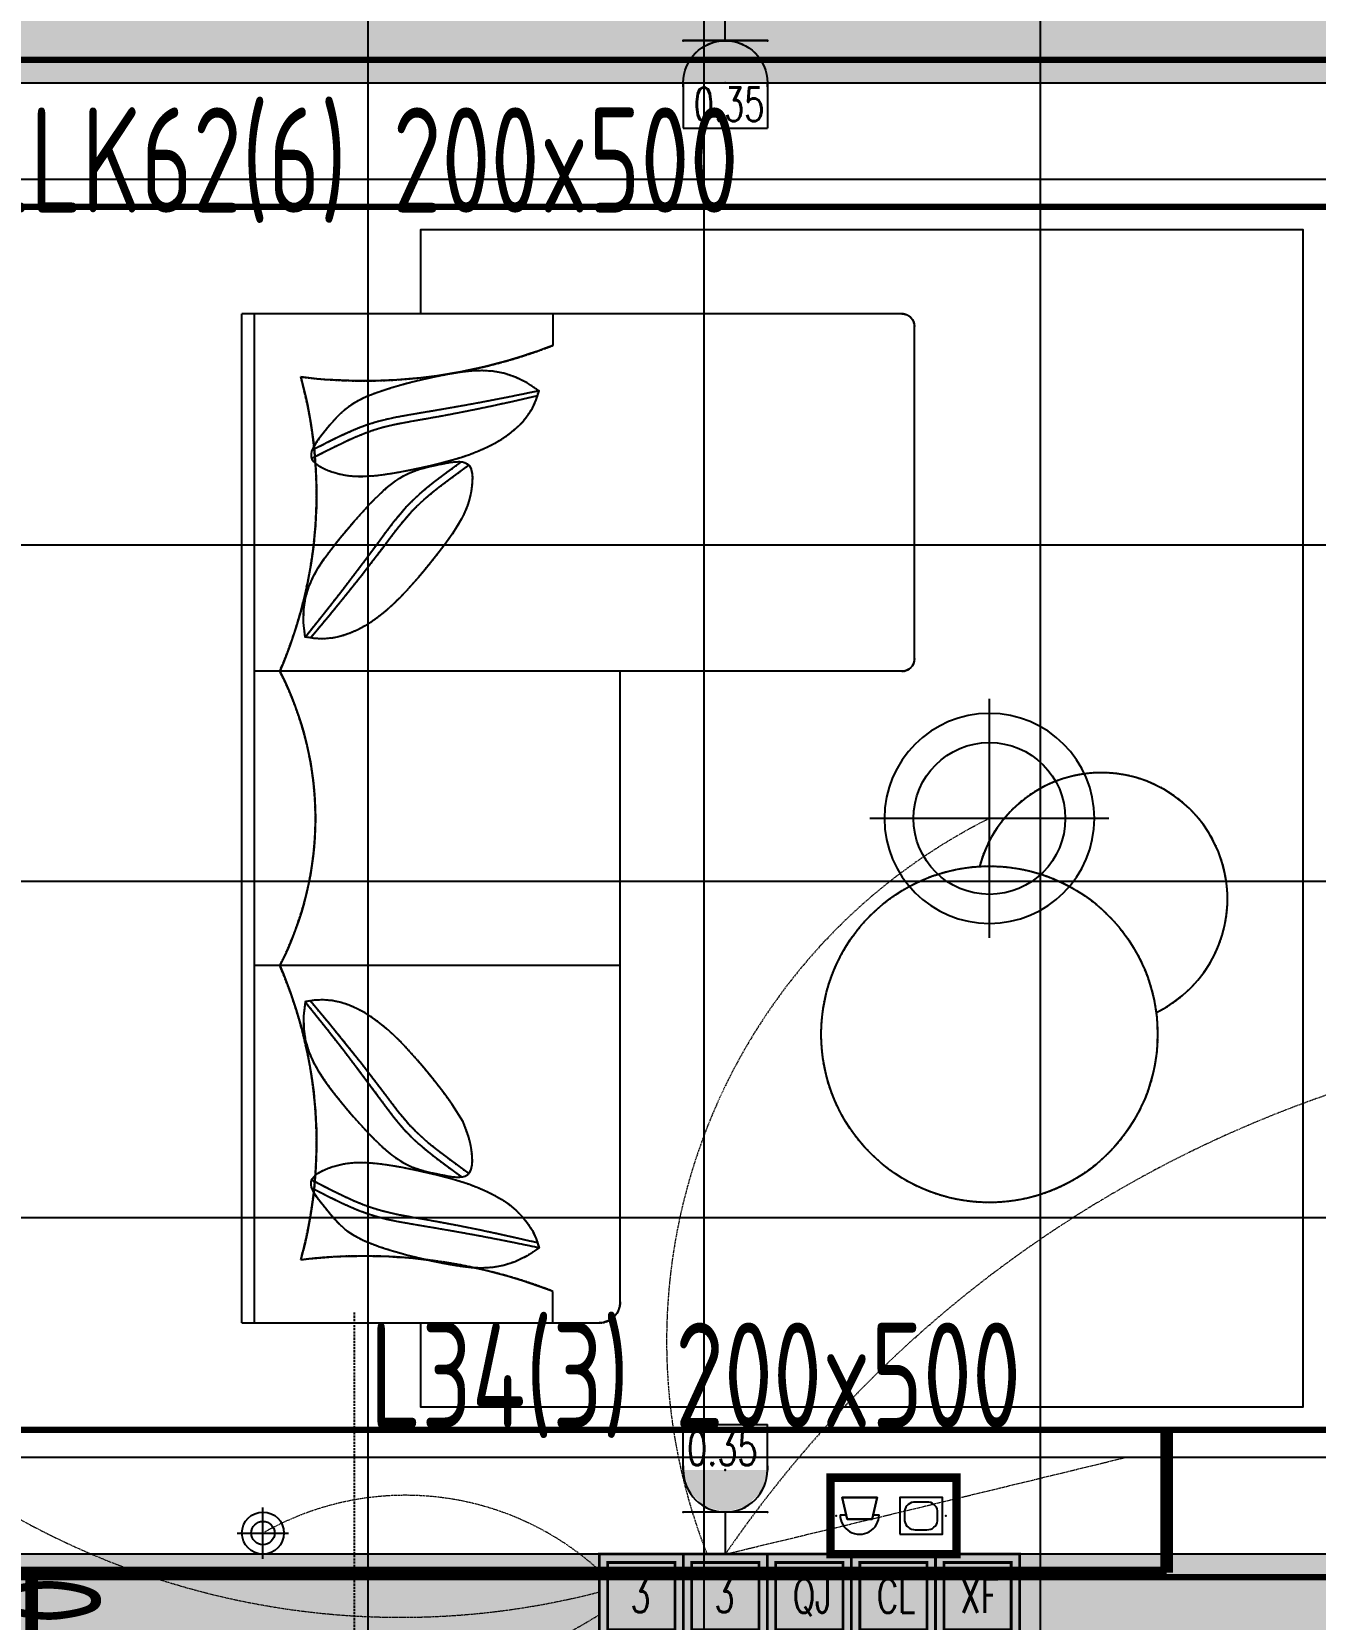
# Model space of a CAD drawing. Header units: inches. Extents: x -3985675 to 129953, y -250661 to -26082.
# Drawn here: x 97020 to 100073, y -33937 to -30161 of the extents above; entities that cross this region are included whole.
import ezdxf
from ezdxf.enums import TextEntityAlignment as Align

# ---------------------------------------------------------------- set-up
doc = ezdxf.new("R2010")
doc.units = ezdxf.units.IN
doc.header["$LTSCALE"] = 10
doc.header["$MEASUREMENT"] = 0
for name, pattern in [('DASH', [0.35, 0.25, -0.1]), ('DOTE', [2.42, 2, -0.2, 0.02, -0.2]), ('SX-DT3-PLAN-07T$0$DASHED', [0.75, 0.5, -0.25])]:
    doc.linetypes.add(name, pattern=pattern)
doc.layers.get('0').update_dxf_attribs({"plot": 0})
for name, color, linetype in [('000土建梁', 251, 'Continuous'), ('007地面', 47, 'Continuous'), ('007天花', 65, 'Continuous'), ('008天花灯具', 31, 'Continuous'), ('010活动家具', 34, 'Continuous'), ('023图框', 4, 'Continuous'), ('028家具', 250, 'DASH'), ('7-空调留洞', 6, 'DASH'), ('EQUIP-插座', 6, 'Continuous'), ('EQUIP-照明', 6, 'Continuous'), ('EQUIP-通讯', 6, 'Continuous'), ('PIPE-喷淋', 6, 'Continuous'), ('SX-DT3-PLAN-07T$0$S-BEAM', 4, 'SX-DT3-PLAN-07T$0$DASHED'), ('消防喷淋', 6, 'Continuous')]:
    doc.layers.add(name, color=color, linetype=linetype)
for name, color, linetype, lineweight in [('S开关', 123, 'Continuous', 15), ('S插座', 6, 'Continuous', 15), ('灯具线路控制', 51, 'Continuous', 15)]:
    doc.layers.add(name, color=color, linetype=linetype, lineweight=lineweight)
doc.styles.add('_TCH_DIM_T3', font='SIMPLEX', dxfattribs={"width": 0.705882, "bigfont": 'GBCBIG'})
doc.styles.add('_TEL_DIM', font='SIMPLEX.shx', dxfattribs={"width": 0.8, "height": 3.5, "bigfont": 'HZTXT.shx'})
doc.styles.get("Standard").update_dxf_attribs({"font": ''})
doc.styles.add('国标宋体', font='gbxwxtr.shx', dxfattribs={"width": 0.6, "bigfont": 'gbhzfs.shx'})
doc.styles.add('幼圆', font='', dxfattribs={"width": 1.25})
doc.styles.add('标注文字', font='romans.shx', dxfattribs={"width": 0.7, "bigfont": 'hztxt.shx'})
doc.styles.get('Standard').set_extended_font_data('SimSun')
doc.styles.get('幼圆').set_extended_font_data('YouYuan')

# ---------------------------------------------------------------- blocks, each defined once
blk = doc.blocks.new('A$C268A6A6B')
at = {"color": 251, "extrusion": (4.4185e-07, -4.4006e-06, 1), "elevation": 0}
for points in [[(-678.4, -464.1), (-697.6, -492.7), (-711.3, -520.6), (-720.2, -547.8), (-725, -574.2), (-726.6, -600), (-725.7, -625), (-722.9, -649.4), (-719.1, -673), (-714.8, -696), (-710.3, -718.2), (-705.5, -739.5), (-700.6, -759.9), (-695.6, -779.4), (-690.6, -797.7), (-685.5, -814.9), (-680.5, -830.8), (-675.6, -845.5), (-670.7, -859), (-665.8, -871.3), (-660.8, -882.7), (-655.6, -893.2), (-650.2, -902.9), (-644.5, -911.9), (-638.4, -920.4), (-631.9, -928.4), (-625, -936), (-617.8, -943.3), (-610.4, -950.3), (-602.7, -957), (-594.9, -963.6), (-587.1, -970), (-579.2, -976.3), (-571.3, -982.5), (-563.6, -988.5), (-556, -994), (-548.6, -998.7), (-541.4, -1002.6), (-534.5, -1005.3), (-527.9, -1006.6), (-521.7, -1006.3), (-515.8, -1004.3), (-510.4, -1000.6), (-505.4, -995.6), (-500.8, -989.4), (-496.6, -982.2), (-492.7, -974.2), (-489.2, -965.7), (-486, -956.8), (-483.1, -947.7), (-480.7, -938.4), (-478.6, -928.8), (-477, -918.6), (-475.8, -907.8), (-475.2, -896.3), (-475.1, -883.9), (-476.8, -856.2), (-478.5, -840.8), (-480.7, -824.5), (-483.5, -807.4), (-486.7, -789.5), (-490.4, -770.9), (-494.4, -751.7), (-498.8, -732), (-503.5, -711.8), (-508.5, -691.4), (-514.1, -670.8), (-520.3, -650.3), (-527.2, -629.9), (-534.8, -609.7), (-543.4, -590.1), (-553, -571), (-563.7, -552.7), (-575.6, -535.3), (-588.9, -519.2), (-603.5, -504.4), (-619.7, -491.3), (-637.5, -480.1), (-657, -470.9), (-678.4, -464.1), (-662.7, -541.2), (-650.1, -606.4), (-640.1, -661), (-632.2, -706.6), (-625.9, -744.6), (-620.5, -776.4), (-615.6, -803.4), (-610.6, -827.2), (-605, -849), (-598.5, -869.7), (-591.1, -890.3), (-582.3, -911.4), (-572, -933.8), (-560.1, -958.5), (-546.2, -986.2), (-537, -1004.3)], [(-92.9, -1020.4), (-127.1, -1024.5), (-158.2, -1024), (-186.4, -1019.6), (-212.2, -1011.9), (-235.8, -1001.6), (-257.7, -989.3), (-278.1, -975.8), (-297.5, -961.6), (-316, -947.3), (-333.7, -933.2), (-350.5, -919.3), (-366.5, -905.6), (-381.5, -892.3), (-395.6, -879.5), (-408.6, -867.2), (-420.5, -855.4), (-431.3, -844.4), (-441.1, -833.9), (-449.8, -823.9), (-457.7, -814.3), (-464.6, -804.9), (-470.8, -795.7), (-476.3, -786.5), (-481.1, -777.2), (-485.3, -767.8), (-488.9, -758.2), (-492.1, -748.5), (-495, -738.7), (-497.5, -728.8), (-499.8, -718.9), (-501.9, -708.9), (-503.9, -699.1), (-505.9, -689.2), (-507.7, -679.6), (-509.1, -670.4), (-510, -661.6), (-510.1, -653.4), (-509.4, -646.1), (-507.5, -639.6), (-504.5, -634.2), (-500, -629.9), (-494.3, -626.8), (-487.6, -624.6), (-479.9, -623.3), (-471.6, -622.8), (-462.7, -623), (-453.5, -623.7), (-444.2, -624.9), (-434.8, -626.5), (-425.4, -628.6), (-415.8, -631.1), (-406, -634.3), (-378.5, -644.9), (-337.5, -671), (-324, -680.4), (-310, -690.7), (-295.5, -701.7), (-280.6, -713.4), (-265.3, -725.7), (-249.8, -738.6), (-234, -751.9), (-218.1, -765.7), (-202.3, -780.1), (-186.8, -794.9), (-171.7, -810.3), (-157.3, -826.3), (-143.7, -842.9), (-131.1, -860.1), (-119.6, -878), (-109.6, -896.5), (-101.2, -915.6), (-94.8, -935.4), (-90.4, -955.7), (-88.5, -976.7), (-89.3, -998.3), (-92.9, -1020.4), (-154.4, -971.3), (-206.8, -930.5), (-250.9, -896.7), (-287.9, -869), (-318.8, -846), (-344.7, -826.8), (-366.5, -810.1), (-385.4, -794.8), (-402.3, -779.9), (-417.8, -764.8), (-432.7, -748.8), (-447.5, -731.4), (-462.9, -712), (-479.4, -690.1), (-497.7, -665.2), (-509.7, -648.8)]]:
    blk.add_lwpolyline(points, dxfattribs=at)
at = {"color": 251, "extrusion": (-8.88165e-07, -4.40061e-06, 1), "elevation": 0}
for points in [[(1360, -464.1), (1379.2, -492.7), (1392.9, -520.6), (1401.8, -547.8), (1406.7, -574.2), (1408.3, -600), (1407.3, -625), (1404.5, -649.4), (1400.7, -673), (1396.4, -696), (1391.9, -718.2), (1387.2, -739.5), (1382.3, -759.9), (1377.3, -779.4), (1372.2, -797.7), (1367.1, -814.9), (1362.1, -830.8), (1357.2, -845.5), (1352.3, -859), (1347.4, -871.3), (1342.4, -882.7), (1337.3, -893.2), (1331.8, -902.9), (1326.1, -911.9), (1320.1, -920.4), (1313.6, -928.4), (1306.7, -936), (1299.5, -943.3), (1292, -950.3), (1284.4, -957), (1276.6, -963.6), (1268.7, -970), (1260.8, -976.3), (1253, -982.5), (1245.2, -988.5), (1237.6, -994), (1230.2, -998.7), (1223, -1002.6), (1216.1, -1005.3), (1209.5, -1006.6), (1203.3, -1006.3), (1197.5, -1004.3), (1192.1, -1000.6), (1187.1, -995.6), (1182.5, -989.4), (1178.2, -982.2), (1174.3, -974.2), (1170.8, -965.7), (1167.6, -956.8), (1164.8, -947.7), (1162.3, -938.4), (1160.2, -928.8), (1158.6, -918.6), (1157.5, -907.8), (1156.8, -896.3), (1156.8, -883.9), (1158.7, -851), (1162.4, -824.5), (1165.2, -807.4), (1168.4, -789.5), (1172, -770.9), (1176, -751.7), (1180.4, -732), (1185.1, -711.8), (1190.2, -691.4), (1195.8, -670.8), (1201.9, -650.3), (1208.8, -629.9), (1216.5, -609.7), (1225.1, -590.1), (1234.7, -571), (1245.4, -552.7), (1257.3, -535.3), (1270.5, -519.2), (1285.1, -504.4), (1301.3, -491.3), (1319.1, -480.1), (1338.7, -470.9), (1360, -464.1), (1344.3, -541.2), (1331.7, -606.4), (1321.8, -661), (1313.9, -706.6), (1307.5, -744.6), (1302.1, -776.4), (1297.2, -803.4), (1292.2, -827.2), (1286.6, -849), (1280.2, -869.7), (1272.7, -890.3), (1263.9, -911.3), (1253.7, -933.8), (1241.7, -958.5), (1227.8, -986.2), (1218.7, -1004.3)], [(774.6, -1020.4), (808.8, -1024.5), (839.8, -1024), (868.1, -1019.5), (893.8, -1011.9), (917.5, -1001.5), (939.4, -989.3), (959.8, -975.8), (979.1, -961.6), (997.6, -947.3), (1015.3, -933.2), (1032.2, -919.3), (1048.1, -905.6), (1063.2, -892.3), (1077.2, -879.5), (1090.2, -867.2), (1102.1, -855.4), (1112.9, -844.4), (1122.7, -833.9), (1131.5, -823.9), (1139.3, -814.3), (1146.3, -804.9), (1152.5, -795.7), (1157.9, -786.5), (1162.7, -777.2), (1166.9, -767.8), (1170.6, -758.2), (1173.8, -748.5), (1176.6, -738.7), (1179.1, -728.8), (1181.4, -718.9), (1183.5, -708.9), (1185.6, -699.1), (1187.5, -689.2), (1189.3, -679.6), (1190.8, -670.4), (1191.6, -661.6), (1191.8, -653.4), (1191, -646.1), (1189.2, -639.6), (1186.1, -634.2), (1181.7, -629.9), (1176, -626.8), (1169.2, -624.6), (1161.6, -623.3), (1153.2, -622.8), (1144.4, -623), (1135.2, -623.7), (1125.8, -624.9), (1116.5, -626.5), (1107, -628.6), (1097.5, -631.1), (1087.7, -634.3), (1077.6, -638.2), (1067, -642.8), (1056, -648.4), (1032, -662.5), (1019.1, -671), (1005.6, -680.4), (991.6, -690.7), (977.1, -701.7), (962.2, -713.4), (947, -725.7), (931.4, -738.6), (915.6, -751.9), (899.7, -765.7), (883.9, -780.1), (868.4, -794.9), (853.4, -810.3), (839, -826.3), (825.4, -842.9), (812.7, -860.1), (801.3, -878), (791.2, -896.5), (782.9, -915.6), (776.4, -935.4), (772.1, -955.7), (770.2, -976.7), (770.9, -998.3), (774.6, -1020.4), (836.1, -971.3), (888.4, -930.5), (932.5, -896.7), (969.6, -869), (1000.5, -846), (1026.3, -826.8), (1048.2, -810.1), (1067.1, -794.8), (1083.9, -779.9), (1099.5, -764.8), (1114.3, -748.8), (1129.1, -731.4), (1144.5, -712), (1161, -690.1), (1179.4, -665.2), (1191.3, -648.8)]]:
    blk.add_lwpolyline(points, dxfattribs=at)
at = {"layer": '010活动家具', "extrusion": (4.4076e-07, -4.4006e-06, 1)}
for p, q in [((723.1, 429, 0), (1513.1, 429, 0)), ((-806.9, -271, 0), (693.1, -271, 0)), ((-856.9, -1171, 0), (-856.9, -321, 0)), ((-856.9, -431, 0), (-781.9, -431, 0)), ((1543.1, -431, 0), (1468.1, -431, 0)), ((-856.9, -1141, 0), (1543.1, -1141, 0)), ((-856.9, -1171, 0), (1543.1, -1171, 0))]:
    blk.add_line(p, q, dxfattribs=at)
at = {"layer": '010活动家具'}
for p, q in [((693.1, 399, 0), (693.1, -1141)), ((-6.9, -271, 0), (-6.9, -1141, 0))]:
    blk.add_line(p, q, dxfattribs=at)
at = {"layer": '010活动家具', "extrusion": (2.70135e-07, 2.10412e-07, 1), "elevation": 0}
blk.add_lwpolyline([(1543.1, 399), (1543.1, -1171)], dxfattribs=at)
at = {"layer": '010活动家具', "extrusion": (4.4185e-07, -4.4006e-06, 1), "elevation": 0}
for points in [[(-666.5, -467.9), (-651, -535.5), (-637.1, -600), (-626.2, -654.2), (-617.6, -699.5), (-610.9, -737.3), (-605.3, -769), (-600.3, -796), (-595.3, -819.7), (-589.7, -841.5), (-583.3, -862.3), (-575.8, -882.8), (-567, -903.9), (-556.8, -926.4), (-544.8, -951), (-530.9, -978.7), (-517.6, -1004.9)], [(-90.9, -1008.1), (-144.1, -963.5), (-195.2, -921.8), (-238.5, -887.4), (-274.9, -859.2), (-305.5, -836), (-331.2, -816.7), (-353, -799.9), (-371.8, -784.6), (-388.7, -769.8), (-404.2, -754.6), (-419.1, -738.6), (-433.9, -721.2), (-449.2, -701.8), (-465.8, -679.9), (-484.1, -655), (-501.4, -631.2)]]:
    blk.add_lwpolyline(points, dxfattribs=at)
at = {"layer": '010活动家具', "extrusion": (-8.88165e-07, -4.40061e-06, 1), "elevation": 0}
for points in [[(1348.2, -467.9), (1332.7, -535.5), (1318.7, -600), (1307.8, -654.2), (1299.3, -699.5), (1292.5, -737.3), (1287, -769), (1282, -796), (1277, -819.7), (1271.4, -841.5), (1264.9, -862.3), (1257.4, -882.8), (1248.7, -903.9), (1238.4, -926.4), (1226.5, -951), (1212.6, -978.7), (1199.3, -1004.9)], [(772.6, -1008.1), (825.7, -963.5), (876.8, -921.8), (920.1, -887.4), (956.5, -859.2), (987.1, -836), (1012.8, -816.7), (1034.6, -799.9), (1053.5, -784.6), (1070.3, -769.8), (1085.9, -754.6), (1100.7, -738.6), (1115.5, -721.2), (1130.9, -701.8), (1147.4, -679.9), (1165.8, -655), (1183, -631.2)]]:
    blk.add_lwpolyline(points, dxfattribs=at)
at = {"layer": '010活动家具', "extrusion": (7.80238e-07, -2.22831e-06, 1)}
blk.add_arc((723.1, 399, 0), 30, 90, 180, dxfattribs=at)
at = {"layer": '010活动家具', "extrusion": (-2.39969e-07, -2.22831e-06, 1)}
blk.add_arc((1513.1, 399, 0), 30, 0, 90, dxfattribs=at)
at = {"layer": '010活动家具', "extrusion": (4.39306e-07, -4.40056e-06, 1)}
blk.add_arc((-806.9, -321, 0), 50, 90, 180, dxfattribs=at)
at = {"layer": '010活动家具', "extrusion": (-2.23166e-07, 1.28757e-06, 1)}
for centre, radius, start, end in [((-1943, -880.9, 0), 1245.3, 353.0738, 21.1762), ((2629.3, -880.8, 0), 1245.3, 158.824, 186.9264), ((-427.8, -2049.5, 0), 1056, 66.5078, 105.321), ((343.1, -1760.4, 0), 764.2, 62.7426, 117.2574)]:
    blk.add_arc(centre, radius, start, end, dxfattribs=at)
at = {"layer": '010活动家具', "extrusion": (7.63435e-07, 1.28757e-06, 1)}
blk.add_arc((1114.1, -2049.5, 0), 1056, 74.679, 113.4922, dxfattribs=at)
blk = doc.blocks.new('中心灯饰')
at = {"color": 8}
for p, q in [((0, 284.3), (0, -284.3)), ((-284.3, 0), (284.3, 0))]:
    blk.add_line(p, q, dxfattribs=at)
blk.add_ellipse((0, 0), major_axis=(-249.8, 0.6), ratio=1, start_param=3.143995, end_param=9.42718)
blk.add_ellipse((0, 0), major_axis=(180.6, 0.1), ratio=1, start_param=-0.0006318038625084, end_param=6.282553503317076, dxfattribs=at)
blk = doc.blocks.new('$equip$00001489')
at = {"color": 0}
for p, q in [((0, 0.551), (0, 1.051)), ((-0.5, 0.551), (0.5, 0.551)), ((-0.5, 0.001), (-0.5, 0.051)), ((0.5, 0.001), (0.5, 0.051))]:
    blk.add_line(p, q, dxfattribs=at)
blk.add_arc((0, 0.051), 0.5, 0, 180, dxfattribs=at)
for p in [(0, 1.051), (-0.5, 0.551), (0.5, 0.551), (0, 0.051)]:
    blk.add_point(p)
for points in [[(-0.25, 0.484), (0.25, 0.484), (-0.433, 0.301), (0.433, 0.301)], [(0, 0.551), (0, 0.551), (-0.25, 0.484), (0.25, 0.484)], [(-0.433, 0.301), (0.433, 0.301), (-0.5, 0.051), (0.5, 0.051)]]:
    blk.add_solid(points, dxfattribs=at)
at = {"flags": 9}
blk.add_attdef('A', (0, 0), '', height=0.00002, dxfattribs=at)
blk = doc.blocks.new('插座1')
at = {"color": 0}
for p, q in [((-100, 210), (-100, 200)), ((100, 210), (100, 200)), ((100, 100), (-100, 100)), ((0, 100), (0, 0))]:
    blk.add_line(p, q, dxfattribs=at)
blk.add_arc((0, 200), 100, 180, 0, dxfattribs=at)
for p in [(0, 200), (-100, 100), (100, 100), (0, 0)]:
    blk.add_point(p)
for points in [[(86.6, 150), (-86.6, 150), (100, 200), (-100, 200)], [(50, 113.4), (-50, 113.4), (86.6, 150), (-86.6, 150)], [(0, 100), (0, 100), (50, 113.4), (-50, 113.4)]]:
    blk.add_solid(points, dxfattribs=at)
at = {"layer": 'EQUIP-插座'}
for p, q in [((-100, 200), (-100, 308.3)), ((-100, 308.3), (100, 308.3)), ((100, 200), (100, 308.3)), ((100, 200), (100, 308.3))]:
    blk.add_line(p, q, dxfattribs=at)
at = {"layer": 'EQUIP-插座', "xscale": 200, "yscale": 200, "zscale": 200, "rotation": 180}
blk.add_blockref('$equip$00001489', (0, 210.3), dxfattribs=at)
at = {"flags": 9}
blk.add_attdef('A', (0, 210.3), '', height=0.004, rotation=180, dxfattribs=at)
blk = doc.blocks.new('新块')
at = {"color": 0}
for p, q in [((58195.1, 53021.8), (58195.1, 53121.8)), ((58195.1, 53021.8), (58195.1, 53121.8)), ((58295.1, 53021.8), (58095.1, 53021.8)), ((58295.1, 53021.8), (58095.1, 53021.8)), ((58095.1, 52911.8), (58095.1, 52921.8)), ((58095.1, 52911.8), (58095.1, 52921.8)), ((58295.1, 52911.8), (58295.1, 52921.8)), ((58295.1, 52911.8), (58295.1, 52921.8))]:
    blk.add_line(p, q, dxfattribs=at)
blk.add_arc((58195.1, 52921.8), 100, 0, 180, dxfattribs=at)
blk.add_arc((58195.1, 52921.8), 100, 0, 180, dxfattribs=at)
for p in [(58195.1, 53121.8), (58195.1, 53121.8), (58095.1, 53021.8), (58095.1, 53021.8), (58295.1, 53021.8), (58295.1, 53021.8), (58195.1, 52921.8), (58195.1, 52921.8)]:
    blk.add_point(p)
for points in [[(58195.1, 53021.8), (58195.1, 53021.8), (58245.1, 53008.4), (58145.1, 53008.4)], [(58195.1, 53021.8), (58195.1, 53021.8), (58245.1, 53008.4), (58145.1, 53008.4)], [(58245.1, 53008.4), (58145.1, 53008.4), (58281.7, 52971.8), (58108.5, 52971.8)], [(58245.1, 53008.4), (58145.1, 53008.4), (58281.7, 52971.8), (58108.5, 52971.8)], [(58281.7, 52971.8), (58108.5, 52971.8), (58295.1, 52921.8), (58095.1, 52921.8)], [(58281.7, 52971.8), (58108.5, 52971.8), (58295.1, 52921.8), (58095.1, 52921.8)]]:
    blk.add_solid(points, dxfattribs=at)
at = {"layer": 'EQUIP-插座'}
for p, q in [((58095.1, 52921.8), (58095.1, 52813.5)), ((58295.1, 52921.8), (58295.1, 52813.5)), ((58295.1, 52921.8), (58295.1, 52813.5)), ((58095.1, 52813.5), (58295.1, 52813.5))]:
    blk.add_line(p, q, dxfattribs=at)
at = {"layer": 'EQUIP-插座', "xscale": -1, "rotation": 180}
blk.add_blockref('插座1', (58195.1, 53121.8), dxfattribs=at)
at = {"layer": 'EQUIP-插座', "xscale": -200, "yscale": 200, "zscale": 200}
blk.add_blockref('$equip$00001489', (58195.1, 52911.5), dxfattribs=at)
at = {"flags": 9}
blk.add_attdef('A', (58195.1, 52911.5), '', height=0.004, rotation=180, dxfattribs=at)
blk.add_attdef('A', (58195.1, 52911.5), '', height=0.004, dxfattribs=at)
at = {"color": 6, "flags": 8}
blk.add_attdef('USB', (58118.9, 52728.8), '', height=80, dxfattribs=at)
at = {"layer": '023图框', "color": 6, "style": '幼圆', "width": 0.8}
for tag, p in [('TV', (58208.6, 53034.7)), ('0.35', (58101.4, 52830.5))]:
    blk.add_attdef(tag, p, '', height=80, dxfattribs=at)
blk = doc.blocks.new('aw35364')
at = {"layer": '028家具'}
for p, q in [((123536.9, -30392.5), (121436.9, -30392.5)), ((121436.9, -30392.5), (121436.9, -30592.5)), ((123536.9, -33192.5), (123536.9, -30392.5)), ((122581.9, -31442.5, 0), (121041.9, -31442.5, 0)), ((121911.9, -32142.5, 0), (121041.9, -32142.5, 0)), ((121436.9, -32992.5), (121436.9, -33192.5)), ((121436.9, -33192.5), (123536.9, -33192.5))]:
    blk.add_line(p, q, dxfattribs=at)
at = {"layer": '028家具', "extrusion": (-4.4006e-06, 4.4076e-07, 1)}
for p, q in [((121011.9, -32992.5, 0), (121011.9, -30592.5, 0)), ((121041.9, -32992.5, 0), (121041.9, -30592.5, 0)), ((121751.9, -30592.5, 0), (121751.9, -30667.5, 0)), ((122611.9, -31412.5, 0), (122611.9, -30622.5, 0)), ((121911.9, -32942.5, 0), (121911.9, -31442.5, 0)), ((121751.9, -32992.5, 0), (121751.9, -32917.5, 0)), ((121011.9, -32992.5, 0), (121861.9, -32992.5, 0))]:
    blk.add_line(p, q, dxfattribs=at)
at = {"layer": '028家具', "extrusion": (2.10412e-07, 2.70135e-07, 1), "elevation": 0}
blk.add_lwpolyline([(122581.9, -30592.5), (121011.9, -30592.5)], dxfattribs=at)
at = {"layer": '028家具', "extrusion": (-4.40061e-06, -8.88165e-07, 1), "elevation": -0.5}
for points in [[(121718.8, -30775.6), (121690.2, -30756.4), (121662.3, -30742.7), (121635.2, -30733.8), (121608.7, -30728.9), (121583, -30727.4), (121557.9, -30728.3), (121533.6, -30731.1), (121509.9, -30734.9), (121487, -30739.2), (121464.8, -30743.7), (121443.4, -30748.5), (121423, -30753.4), (121403.6, -30758.4), (121385.2, -30763.4), (121368, -30768.5), (121352.1, -30773.5), (121337.4, -30778.4), (121324, -30783.3), (121311.6, -30788.2), (121300.3, -30793.2), (121289.8, -30798.4), (121280.1, -30803.8), (121271, -30809.5), (121262.6, -30815.6), (121254.5, -30822.1), (121246.9, -30828.9), (121239.6, -30836.1), (121232.6, -30843.6), (121225.9, -30851.3), (121219.3, -30859), (121212.9, -30866.9), (121206.6, -30874.8), (121200.4, -30882.6), (121194.4, -30890.4), (121189, -30898), (121184.2, -30905.4), (121180.4, -30912.6), (121177.7, -30919.5), (121176.4, -30926.1), (121176.6, -30932.3), (121178.7, -30938.1), (121182.3, -30943.5), (121187.3, -30948.5), (121193.6, -30953.1), (121200.8, -30957.4), (121208.7, -30961.3), (121217.3, -30964.8), (121226.1, -30968), (121235.2, -30970.8), (121244.5, -30973.3), (121254.2, -30975.4), (121264.4, -30977), (121275.1, -30978.1), (121286.6, -30978.8), (121299, -30978.9), (121332, -30976.9), (121358.4, -30973.2), (121375.5, -30970.5), (121393.5, -30967.2), (121412, -30963.6), (121431.2, -30959.6), (121450.9, -30955.2), (121471.1, -30950.5), (121491.5, -30945.4), (121512.1, -30939.9), (121532.7, -30933.7), (121553.1, -30926.8), (121573.2, -30919.1), (121592.9, -30910.5), (121611.9, -30901), (121630.3, -30890.3), (121647.6, -30878.3), (121663.8, -30865.1), (121678.5, -30850.5), (121691.6, -30834.3), (121702.8, -30816.5), (121712, -30797), (121718.8, -30775.6), (121641.7, -30791.3), (121576.5, -30803.9), (121521.9, -30813.8), (121476.3, -30821.7), (121438.3, -30828.1), (121406.5, -30833.5), (121379.5, -30838.4), (121355.7, -30843.4), (121333.9, -30849), (121313.2, -30855.4), (121292.7, -30862.9), (121271.6, -30871.7), (121249.1, -30881.9), (121224.4, -30893.9), (121196.7, -30907.8), (121178.7, -30917)], [(121715, -30787.4), (121647.4, -30803), (121582.9, -30816.9), (121528.7, -30827.8), (121483.5, -30836.3), (121445.7, -30843.1), (121414, -30848.7), (121387, -30853.6), (121363.2, -30858.7), (121341.4, -30864.3), (121320.7, -30870.7), (121300.2, -30878.2), (121279.1, -30887), (121256.6, -30897.2), (121231.9, -30909.2), (121204.2, -30923.1), (121178, -30936.3)], [(121162.5, -31361), (121158.4, -31326.8), (121158.9, -31295.8), (121163.4, -31267.6), (121171.1, -31241.8), (121181.4, -31218.1), (121193.6, -31196.3), (121207.2, -31175.8), (121221.3, -31156.5), (121235.6, -31138), (121249.7, -31120.3), (121263.7, -31103.4), (121277.3, -31087.5), (121290.6, -31072.5), (121303.5, -31058.4), (121315.8, -31045.4), (121327.5, -31033.5), (121338.5, -31022.7), (121349, -31012.9), (121359, -31004.1), (121368.6, -30996.3), (121378, -30989.3), (121387.2, -30983.1), (121396.4, -30977.7), (121405.7, -30972.9), (121415.1, -30968.7), (121424.7, -30965.1), (121434.5, -30961.8), (121444.3, -30959), (121454.2, -30956.5), (121464.1, -30954.2), (121474, -30952.1), (121483.9, -30950.1), (121493.7, -30948.1), (121503.3, -30946.3), (121512.6, -30944.9), (121521.3, -30944), (121529.5, -30943.9), (121536.9, -30944.6), (121543.3, -30946.4), (121548.7, -30949.5), (121553, -30954), (121556.2, -30959.7), (121558.3, -30966.4), (121559.6, -30974.1), (121560.1, -30982.4), (121559.9, -30991.3), (121559.2, -31000.5), (121558, -31009.8), (121556.4, -31019.2), (121554.4, -31028.6), (121551.8, -31038.1), (121548.6, -31047.9), (121544.8, -31058.1), (121540.1, -31068.6), (121534.5, -31079.7), (121520.5, -31103.6), (121511.9, -31116.5), (121502.5, -31130), (121492.2, -31144), (121481.2, -31158.5), (121469.5, -31173.4), (121457.2, -31188.6), (121444.4, -31204.2), (121431, -31220), (121417.2, -31235.9), (121402.9, -31251.7), (121388, -31267.2), (121372.6, -31282.2), (121356.6, -31296.7), (121340, -31310.3), (121322.8, -31322.9), (121304.9, -31334.3), (121286.4, -31344.4), (121267.3, -31352.7), (121247.6, -31359.2), (121227.2, -31363.5), (121206.2, -31365.4), (121184.7, -31364.7), (121162.5, -31361), (121211.6, -31299.5), (121252.5, -31247.2), (121286.2, -31203.1), (121314, -31166.1), (121336.9, -31135.1), (121356.1, -31109.3), (121372.8, -31087.4), (121388.1, -31068.6), (121403, -31051.7), (121418.2, -31036.1), (121434.2, -31021.3), (121451.6, -31006.5), (121470.9, -30991.1), (121492.8, -30974.6), (121517.8, -30956.2), (121534.1, -30944.3)], [(121174.8, -31363.1), (121219.4, -31309.9), (121261.1, -31258.8), (121295.5, -31215.5), (121323.7, -31179.1), (121346.9, -31148.5), (121366.3, -31122.8), (121383, -31101), (121398.3, -31082.2), (121413.2, -31065.3), (121428.3, -31049.7), (121444.4, -31034.9), (121461.8, -31020.1), (121481.1, -31004.7), (121503, -30988.2), (121528, -30969.8), (121551.7, -30952.6)]]:
    blk.add_lwpolyline(points, dxfattribs=at)
at = {"layer": '028家具', "extrusion": (-4.4006e-06, 4.4185e-07, 1), "elevation": -0.5}
for points in [[(121162.5, -32228.6), (121158.4, -32262.8), (121158.9, -32293.8), (121163.4, -32322), (121171.1, -32347.8), (121181.4, -32371.5), (121193.6, -32393.3), (121207.2, -32413.8), (121221.3, -32433.1), (121235.6, -32451.6), (121249.7, -32469.3), (121263.6, -32486.2), (121277.3, -32502.1), (121290.6, -32517.1), (121303.5, -32531.2), (121315.8, -32544.2), (121327.5, -32556.1), (121338.5, -32566.9), (121349, -32576.7), (121359, -32585.5), (121368.6, -32593.3), (121378, -32600.3), (121387.2, -32606.4), (121396.4, -32611.9), (121405.7, -32616.7), (121415.1, -32620.9), (121424.7, -32624.5), (121434.5, -32627.7), (121444.3, -32630.6), (121454.1, -32633.1), (121464.1, -32635.4), (121474, -32637.5), (121483.9, -32639.5), (121493.7, -32641.5), (121503.3, -32643.3), (121512.6, -32644.7), (121521.3, -32645.6), (121529.5, -32645.7), (121536.9, -32645), (121543.3, -32643.2), (121548.7, -32640.1), (121553, -32635.6), (121556.1, -32629.9), (121558.3, -32623.2), (121559.6, -32615.5), (121560.1, -32607.2), (121559.9, -32598.3), (121559.2, -32589.1), (121558, -32579.8), (121556.4, -32570.4), (121554.4, -32561), (121551.8, -32551.5), (121548.6, -32541.7), (121538.1, -32514.1), (121511.9, -32473.1), (121502.5, -32459.6), (121492.2, -32445.6), (121481.2, -32431.1), (121469.5, -32416.2), (121457.2, -32401), (121444.4, -32385.4), (121431, -32369.6), (121417.2, -32353.7), (121402.9, -32337.9), (121388, -32322.4), (121372.6, -32307.4), (121356.6, -32292.9), (121340, -32279.3), (121322.8, -32266.7), (121304.9, -32255.3), (121286.4, -32245.2), (121267.3, -32236.8), (121247.6, -32230.4), (121227.2, -32226.1), (121206.2, -32224.2), (121184.7, -32224.9), (121162.5, -32228.6), (121211.6, -32290.1), (121252.5, -32342.4), (121286.2, -32386.5), (121314, -32423.5), (121336.9, -32454.4), (121356.1, -32480.3), (121372.8, -32502.2), (121388.1, -32521), (121403, -32537.9), (121418.2, -32553.5), (121434.2, -32568.3), (121451.6, -32583.1), (121470.9, -32598.5), (121492.8, -32615), (121517.8, -32633.4), (121534.1, -32645.3)], [(121174.8, -32226.5), (121219.4, -32279.7), (121261.1, -32330.8), (121295.5, -32374.1), (121323.7, -32410.5), (121346.9, -32441.1), (121366.3, -32466.8), (121383, -32488.6), (121398.3, -32507.4), (121413.2, -32524.3), (121428.3, -32539.9), (121444.4, -32554.7), (121461.8, -32569.5), (121481.1, -32584.9), (121503, -32601.4), (121528, -32619.8), (121551.7, -32637)], [(121718.8, -32814), (121690.2, -32833.2), (121662.3, -32846.9), (121635.2, -32855.8), (121608.7, -32860.7), (121583, -32862.2), (121557.9, -32861.3), (121533.6, -32858.5), (121509.9, -32854.7), (121487, -32850.4), (121464.8, -32845.9), (121443.4, -32841.1), (121423, -32836.2), (121403.6, -32831.2), (121385.2, -32826.2), (121368, -32821.1), (121352.1, -32816.1), (121337.4, -32811.2), (121324, -32806.3), (121311.6, -32801.4), (121300.3, -32796.4), (121289.8, -32791.2), (121280.1, -32785.8), (121271, -32780.1), (121262.5, -32774), (121254.5, -32767.5), (121246.9, -32760.6), (121239.6, -32753.4), (121232.6, -32746), (121225.9, -32738.3), (121219.3, -32730.6), (121212.9, -32722.7), (121206.6, -32714.8), (121200.4, -32707), (121194.4, -32699.2), (121189, -32691.6), (121184.2, -32684.2), (121180.4, -32677), (121177.7, -32670.1), (121176.4, -32663.5), (121176.6, -32657.3), (121178.7, -32651.5), (121182.3, -32646.1), (121187.3, -32641.1), (121193.6, -32636.4), (121200.8, -32632.2), (121208.7, -32628.3), (121217.3, -32624.8), (121226.1, -32621.6), (121235.2, -32618.8), (121244.5, -32616.3), (121254.2, -32614.2), (121264.3, -32612.6), (121275.1, -32611.5), (121286.6, -32610.8), (121299, -32610.7), (121326.7, -32612.4), (121342.1, -32614.1), (121358.4, -32616.4), (121375.5, -32619.1), (121393.5, -32622.4), (121412, -32626), (121431.2, -32630), (121450.9, -32634.4), (121471.1, -32639.1), (121491.5, -32644.2), (121512.1, -32649.7), (121532.7, -32655.9), (121553.1, -32662.8), (121573.2, -32670.5), (121592.9, -32679.1), (121611.9, -32688.6), (121630.3, -32699.3), (121647.6, -32711.3), (121663.8, -32724.5), (121678.5, -32739.1), (121691.6, -32755.3), (121702.8, -32773.1), (121712, -32792.6), (121718.8, -32814), (121641.7, -32798.3), (121576.5, -32785.7), (121521.9, -32775.8), (121476.3, -32767.9), (121438.3, -32761.5), (121406.5, -32756.1), (121379.5, -32751.2), (121355.7, -32746.2), (121333.9, -32740.6), (121313.2, -32734.2), (121292.7, -32726.7), (121271.6, -32717.9), (121249.1, -32707.7), (121224.4, -32695.7), (121196.7, -32681.8), (121178.7, -32672.6)], [(121715, -32802.2), (121647.4, -32786.6), (121582.9, -32772.7), (121528.7, -32761.8), (121483.4, -32753.3), (121445.7, -32746.5), (121414, -32740.9), (121387, -32735.9), (121363.2, -32730.9), (121341.4, -32725.3), (121320.7, -32718.9), (121300.2, -32711.4), (121279.1, -32702.6), (121256.6, -32692.4), (121231.9, -32680.4), (121204.2, -32666.5), (121178, -32653.3)]]:
    blk.add_lwpolyline(points, dxfattribs=at)
at = {"layer": '028家具'}
blk.add_circle((122790.1, -32306.1, 0), 400, dxfattribs=at)
at = {"layer": '028家具', "extrusion": (-2.22831e-06, -2.39969e-07, 1)}
blk.add_arc((122581.9, -30622.5, -0.3), 30, 0, 90, dxfattribs=at)
at = {"layer": '028家具', "extrusion": (1.28757e-06, -2.23166e-07, 1)}
for centre, radius, start, end in [((121302.1, -29506.3, 0.2), 1245.3, 263.0736, 291.176), ((120422.6, -31792.5, 0.2), 764.2, 332.7426, 27.2574), ((120133.4, -32563.5, 0.2), 1056, 344.679, 23.4922), ((121302.1, -34078.7, 0.2), 1245.3, 68.8238, 96.9262)]:
    blk.add_arc(centre, radius, start, end, dxfattribs=at)
at = {"layer": '028家具', "extrusion": (1.28757e-06, 7.63435e-07, 1)}
blk.add_arc((120133.4, -31021.5, 0.1), 1056, 336.5078, 15.321, dxfattribs=at)
at = {"layer": '028家具', "extrusion": (-2.22831e-06, 7.80238e-07, 1)}
blk.add_arc((122581.9, -31412.5, -0.3), 30, 270, 0, dxfattribs=at)
at = {"layer": '028家具'}
blk.add_arc((123056.5, -31983.9, 0), 300, 295.7209, 165.0948, dxfattribs=at)
at = {"layer": '028家具', "extrusion": (-4.40056e-06, 4.39306e-07, 1)}
blk.add_arc((121861.9, -32942.5, -0.5), 50, 270, 0, dxfattribs=at)
blk = doc.blocks.new('智能家居')
at = {"color": 6, "const_width": 3.24}
for points in [[(-50, 100), (50, 100), (50, 0), (-50, 0)], [(-40, 90), (40, 90), (40, 10), (-40, 10)]]:
    blk.add_lwpolyline(points, close=True, dxfattribs=at)
blk = doc.blocks.new('开关')
at = {"color": 6, "const_width": 6.48}
for points in [[(27343.1, 51078.8), (27543.1, 51078.8), (27543.1, 50878.8), (27343.1, 50878.8)], [(27363.1, 51058.8), (27523.1, 51058.8), (27523.1, 50898.8), (27363.1, 50898.8)]]:
    blk.add_lwpolyline(points, close=True, dxfattribs=at)
at = {"layer": 'EQUIP-照明', "xscale": 2, "yscale": 2, "zscale": 2}
blk.add_blockref('智能家居', (27443.1, 50878.8), dxfattribs=at)
at = {"layer": '7-空调留洞', "color": 6, "linetype": 'ByBlock', "style": '标注文字', "width": 0.7, "flags": 8}
blk.add_attdef('1', (27415.8, 50937.2), '', height=80, dxfattribs=at)
blk = doc.blocks.new('r667')
at = {"color": 6, "const_width": 6.48}
for points in [[(30033.7, 51049.7), (30233.7, 51049.7), (30233.7, 50849.7), (30033.7, 50849.7)], [(30053.7, 51029.7), (30213.7, 51029.7), (30213.7, 50869.7), (30053.7, 50869.7)]]:
    blk.add_lwpolyline(points, close=True, dxfattribs=at)
at = {"layer": 'EQUIP-照明', "xscale": 2, "yscale": 2, "zscale": 2}
blk.add_blockref('智能家居', (30133.7, 50849.7), dxfattribs=at)
at = {"layer": 'EQUIP-照明', "style": '_TCH_DIM_T3', "width": 0.705882}
blk.add_text('QJ', height=80, dxfattribs=at).set_placement((30094.1, 50910.1))
blk = doc.blocks.new('wewe')
at = {"color": 6, "const_width": 6.48}
for points in [[(30033.7, 51449.5), (30233.7, 51449.5), (30233.7, 51249.5), (30033.7, 51249.5)], [(30053.7, 51429.5), (30213.7, 51429.5), (30213.7, 51269.5), (30053.7, 51269.5)]]:
    blk.add_lwpolyline(points, close=True, dxfattribs=at)
at = {"layer": 'EQUIP-照明', "xscale": 2, "yscale": 2, "zscale": 2}
blk.add_blockref('智能家居', (30133.7, 51249.5), dxfattribs=at)
at = {"layer": 'EQUIP-照明', "style": '_TCH_DIM_T3', "width": 0.705882}
blk.add_text('XF', height=80, dxfattribs=at).set_placement((30092.8, 51310))
blk = doc.blocks.new('dr57567')
at = {"layer": 'SX-DT3-PLAN-07T$0$S-BEAM', "color": 251}
blk.add_line((65001.6, -51531.1), (65001.6, -50654), dxfattribs=at)
at = {"layer": 'SX-DT3-PLAN-07T$0$S-BEAM', "color": 251, "style": '国标宋体', "width": 0.8}
for s, p in [('LLK62(6) 200x500', (64107.3, -48039.9)), ('L34(3) 200x500', (65037.9, -50930.3))]:
    blk.add_text(s, height=250, dxfattribs=at).set_placement(p)
blk.add_text('LLK5(1) 200x400', height=250, rotation=90, dxfattribs=at).set_placement((64399, -52941.3))
blk = doc.blocks.new('334')
at = {"color": 6, "const_width": 6.48}
for points in [[(32852, 59084.2), (33052, 59084.2), (33052, 58884.2), (32852, 58884.2)], [(32872, 59064.2), (33032, 59064.2), (33032, 58904.2), (32872, 58904.2)]]:
    blk.add_lwpolyline(points, close=True, dxfattribs=at)
at = {"layer": 'EQUIP-照明', "xscale": 2, "yscale": 2, "zscale": 2}
blk.add_blockref('智能家居', (32952, 58884.2), dxfattribs=at)
at = {"layer": 'EQUIP-照明', "style": '_TCH_DIM_T3', "width": 0.705882}
blk.add_text('CL', height=80, dxfattribs=at).set_placement((32912.4, 58944.6))
blk = doc.blocks.new('rd7e457')
at = {"layer": 'EQUIP-通讯', "linetype": 'ByBlock'}
for p, q in [((72662.1, -51260.5), (72662.1, -51560.5)), ((72568.7, -51459.2), (72568.7, -51444.9)), ((72568.7, -51537.4), (72568.7, -51523.2))]:
    blk.add_line(p, q, dxfattribs=at)
at = {"layer": 'EQUIP-通讯', "linetype": 'ByBlock', "const_width": 20.2}
blk.add_lwpolyline([(72662.1, -51560.5), (72662.1, -51260.5), (72480.2, -51260.5), (72480.2, -51560.5)], close=True, dxfattribs=at)
at = {"layer": 'EQUIP-通讯', "linetype": 'ByBlock'}
for points in [[(72615, -51395.6), (72615, -51293.8), (72527.3, -51293.8), (72527.3, -51395.6)], [(72578.7, -51461.5), (72578.7, -51520.8), (72527.3, -51532.8), (72527.3, -51449.5)], [(72578.7, -51520.8), (72578.7, -51461.5), (72527.3, -51449.5), (72527.3, -51532.8)]]:
    blk.add_lwpolyline(points, close=True, dxfattribs=at)
blk.add_lwpolyline([(72604, -51358.6), (72604, -51330.8, 0.370942), (72583.2, -51305.4), (72559.1, -51305.4, 0.370942), (72538.3, -51330.8), (72538.3, -51358.6, 0.370942), (72559.1, -51384.1), (72583.2, -51384.1, 0.370942)], format="xyb", close=True, dxfattribs=at)
blk.add_arc((72568.7, -51491.2), 46.3, 270, 90, dxfattribs=at)
for p in [(72571.1, -51285.6), (72480.2, -51349.4), (72662.1, -51349.4), (72571.1, -51547.2)]:
    blk.add_point(p, dxfattribs=at)
at = {"layer": 'EQUIP-通讯', "linetype": 'ByBlock', "style": '_TEL_DIM', "text_generation_flag": 4, "width": 1, "flags": 1}
blk.add_attdef('A', text='', height=0.00505, rotation=90, dxfattribs=at).set_placement((72480.2, -51349.4), align=Align.MIDDLE_CENTER)
blk = doc.blocks.new('SEQ234')
at = {"layer": 'PIPE-喷淋', "linetype": 'ByBlock', "ltscale": 0.2, "const_width": 30, "elevation": 0}
for points in [[(99720, -33826.7), (99720, -33492.3)], [(95378.1, -33826.7), (99720, -33826.7)], [(97020, -35035.9), (97020, -33826.7)]]:
    blk.add_lwpolyline(points, dxfattribs=at)
blk = doc.blocks.new('A$C367D4316')
at = {"color": 251}
for p, q in [((0.978, 0.163), (0.978, 1.793)), ((1.793, 0.978), (0.163, 0.978))]:
    blk.add_line(p, q, dxfattribs=at)
for radius in [0.667, 0.37]:
    blk.add_circle((0.978, 0.978), radius)

msp = doc.modelspace()

# ---------------------------------------------------------------- hatches: boundary and pattern name
at = {"layer": '007地面'}
h = msp.add_hatch(dxfattribs=at)
h.set_pattern_fill('AR-CONC', color=250, scale=70, style=0, double=1)
h.set_pattern_definition([(50, (94020, -35832.18), (127.5293, -11.1574), [13.335, -146.685]), (355, (94020, -35832.18), (-24.67, 133.7397), [10.668, -117.348]), (100.451, (94030.62, -35833.11), (102.8598, 122.5817), [11.333, -124.663]), (46.1842, (94020, -35796.62), (189.7553, -29.4296), [20.0025, -220.0275]), (96.6356, (94035.81, -35799.07), (166.183, 173.198), [16.9995, -186.9945]), (351.184, (94020, -35796.62), (166.1832, 173.1976), [16.002, -176.022]), (21, (94037.78, -35805.51), (106.1304, -71.5859), [13.335, -146.685]), (326, (94037.78, -35805.51), (43.2614, 128.9316), [10.668, -117.348]), (71.4514, (94046.62, -35811.47), (149.3915, 57.346), [11.333, -124.663]), (37.5, (94019.997, -35832.18), (2.16202, 59.18853), [0, -115.9256, 0, -119.126, 0, -117.7925]), (7.5, (94019.997, -35832.18), (46.77376, 70.1264), [0, -67.9196, 0, -113.2586, 0, -44.8945]), (327.5, (93980.347, -35832.18), (94.91342, -4.01012), [0, -44.45, 0, -138.684, 0, -184.023]), (317.5, (93962.57, -35832.18), (103.6904, 17.79854), [0, -57.785, 0, -92.1004, 0, -130.683])])
h.paths.add_polyline_path([(101080, -33842.2), (95360, -33842.2), (95360, -30222.2), (101080, -30222.2)], flags=16)
h.paths.add_polyline_path([(95220, -35832.2), (95220, -34082.2), (94020, -34082.2), (94020, -33083.2), (94052, -33083.2), (94052, -33078.2), (94050, -33078.2), (94050, -32512.2), (95090, -32512.2), (95090, -33078.2), (95088, -33078.2), (95088, -33083.2), (95120, -33083.2), (95120, -33182.2), (95220, -33182.2), (95220, -31182.2), (94720, -31182.2), (94720, -30082.2), (98820.1, -30082.2), (98820.1, -28632.2), (101219.9, -28632.2), (101219.9, -33982.2), (98320, -33982.2), (98320, -34042.2), (96820, -34042.2), (96820, -33982.2), (96520, -33982.2), (96520, -35302.2), (96090, -35302.2), (96090, -35832.2)])
h = msp.add_hatch(dxfattribs=at)
h.set_pattern_fill('ANSI32', color=250, scale=10, style=0)
h.set_pattern_definition([(135, (101079.9965, -33842.1782), (2.6516504, 2.6516504), []), (135, (101078.2287, -33842.1782), (2.6516504, 2.6516504), [])])
h.paths.add_polyline_path([(101080, -33842.2), (95360, -33842.2), (95360, -30222.2), (101080, -30222.2)])
h.paths.add_polyline_path([(101070, -33832.2), (95370, -33832.2), (95370, -30232.2), (101070, -30232.2)], flags=16)
h = msp.add_hatch(dxfattribs=at)
h.set_pattern_fill('AR-CONC', color=250, scale=10, style=0)
h.set_pattern_definition([(130, (101069.997, -33832.178), (-18.218467, -1.59391), [1.905, -20.955]), (185, (101069.997, -33832.178), (3.52428, 19.105664), [1.524, -16.764]), (79.549, (101068.478, -33832.311), (-14.69425, 17.51167), [1.619, -17.809]), (133.8158, (101069.997, -33827.098), (-27.107904, -4.20423), [2.8575, -31.4325]), (83.3644, (101067.738, -33827.449), (-23.74042, 24.74256), [2.4285, -26.7135]), (188.816, (101069.997, -33827.098), (-23.74046, 24.74251), [2.286, -25.146]), (159, (101067.457, -33828.368), (-15.161488, -10.226552), [1.905, -20.955]), (214, (101067.457, -33828.368), (-6.180203, 18.418797), [1.524, -16.764]), (108.5486, (101066.193, -33829.22), (-21.34165, 8.192286), [1.619, -17.809]), (142.5, (101069.9965, -33832.178), (-0.3088603, 8.455504), [0, -16.5608, 0, -17.018, 0, -16.8275]), (172.5, (101069.9965, -33832.178), (-6.681966, 10.018057), [0, -9.7028, 0, -16.1798, 0, -6.4135]), (212.5, (101075.661, -33832.178), (-13.5590595, -0.5728744), [0, -6.35, 0, -19.812, 0, -26.289]), (222.5, (101078.201, -33832.178), (-14.812918, 2.54265), [0, -8.255, 0, -13.1572, 0, -18.669])])
h.paths.add_polyline_path([(101020, -33782.2), (95420, -33782.2), (95420, -30282.2), (101020, -30282.2)], flags=16)
h.paths.add_polyline_path([(101070, -33832.2), (95370, -33832.2), (95370, -30232.2), (101070, -30232.2)])
at = {"layer": '007天花'}
h = msp.add_hatch(dxfattribs=at)
h.set_pattern_fill('ANSI32', color=250, scale=10, style=0)
h.set_pattern_definition([(135, (100729.9965, -33492.178), (2.6516504, 2.6516504), []), (135, (100728.2287, -33492.178), (2.6516504, 2.6516504), [])])
h.paths.add_polyline_path([(100720, -33482.2), (95720, -33482.2), (95720, -30582.2), (100720, -30582.2)], flags=16)
h.paths.add_polyline_path([(100730, -33492.2), (95710, -33492.2), (95710, -30572.2), (100730, -30572.2)])

# ---------------------------------------------------------------- linework, layer by layer
at = {"layer": '007地面', "color": 251}
for p, q in [((99420, -33982.2), (99420, -28632.2)), ((97820, -34042.2), (97820, -30082.2)), ((98620, -33982.2), (98620, -30082.2)), ((101220, -30582.2), (94720, -30582.2)), ((101220, -31382.2), (95220, -31382.2)), ((101220, -32182.2), (95220, -32182.2)), ((101220, -32982.2), (95220, -32982.2)), ((101220, -33782.2), (94020, -33782.2))]:
    msp.add_line(p, q, dxfattribs=at)
at = {"layer": '007地面'}
for points in [[(101080, -33842.2), (95360, -33842.2), (95360, -30222.2), (101080, -30222.2)], [(101070, -33832.2), (95370, -33832.2), (95370, -30232.2), (101070, -30232.2)], [(101020, -33782.2), (95420, -33782.2), (95420, -30282.2), (101020, -30282.2)]]:
    msp.add_lwpolyline(points, close=True, dxfattribs=at)
at = {"layer": '007天花'}
for points in [[(100730, -33492.2), (95710, -33492.2), (95710, -30572.2), (100730, -30572.2)], [(100720, -33482.2), (95720, -33482.2), (95720, -30582.2), (100720, -30582.2)]]:
    msp.add_lwpolyline(points, close=True, dxfattribs=at)
at = {"layer": '008天花灯具', "linetype": 'DOTE', "ltscale": 0.3, "const_width": 5}
msp.add_lwpolyline([(100790, -33552.2), (95650, -33552.2), (95650, -30512.2), (100790, -30512.2)], close=True, dxfattribs=at)
at = {"layer": '010活动家具'}
msp.add_lwpolyline([(97945, -33232.2), (97945, -33432.2), (100045, -33432.2), (100045, -30632.2), (97945, -30632.2), (97945, -30832.2)], dxfattribs=at)
msp.add_circle((99298.2, -32545.7, 0), 400, dxfattribs=at)
msp.add_arc((99564.6, -32223.6, 0), 300, 295.7209, 165.0948, dxfattribs=at)
at = {"layer": '灯具线路控制', "color": 3, "linetype": 'DASH'}
for points in [[(98370, -33872.2, -0.494326), (96020, -32032.2)], [(98626.3, -33782.2, -0.387843), (99298.2, -32032.2)], [(98370, -33926.5, -0.605923), (95470, -32182.2, -0.042409)], [(98670, -33782.2, -0.240669), (100970, -32532.2, -0.042409)], [(98670, -33782.2, 0.001061), (99622.4, -33552.2, -0.042409)]]:
    msp.add_lwpolyline(points, format="xyb", dxfattribs=at)

# ---------------------------------------------------------------- block references
at = {"layer": '008天花灯具', "color": 47, "rotation": 180}
msp.add_blockref('中心灯饰', (99298.2, -32032.2, 0), dxfattribs=at)
at = {"layer": '010活动家具', "xscale": -1, "rotation": 270}
msp.add_blockref('A$C268A6A6B', (98691, -32375.3, 0), dxfattribs=at)
at = {"layer": 'S插座', "linetype": 'ByBlock'}
ref = msp.add_blockref('新块', (40474.9, -83204), dxfattribs=at)
ref.add_attrib('0.35', '0.35', dxfattribs={"layer": '023图框', "color": 6, "height": 80, "rotation": 180, "style": '标注文字', "text_generation_flag": 6, "width": 0.7}).set_placement((98763, -30293.5), align=Align.TOP_RIGHT)

# ---------------------------------------------------------------- next in the draw order: block references
at = {"layer": '028家具'}
msp.add_blockref('aw35364', (-23491.9, -239.7), dxfattribs=at)

# ---------------------------------------------------------------- next in the draw order: linework, layer by layer
at = {"layer": '灯具线路控制', "color": 3, "linetype": 'DASH'}
msp.add_lwpolyline([(98370, -33820.7, 0.324889), (97570, -33732.2, -9.039545)], format="xyb", dxfattribs=at)

# ---------------------------------------------------------------- next in the draw order: block references
at = {"layer": '000土建梁'}
msp.add_blockref('dr57567', (32786.2, 17448.8), dxfattribs=at)
at = {"layer": '008天花灯具', "color": 16, "xscale": 75, "yscale": 75, "zscale": 75, "rotation": 270}
msp.add_blockref('A$C367D4316', (97496.7, -33658.8), dxfattribs=at)
at = {"layer": 'S开关', "rotation": 270}
msp.add_blockref('rd7e457', (150480.5, 38879.9), dxfattribs=at)
at = {"layer": 'S开关'}
ref = msp.add_blockref('开关', (125913.1, 17096.6), dxfattribs=dict(at, rotation=180))
ref.add_attrib('1', '3', (98444, -33920.6), dxfattribs={"layer": '7-空调留洞', "color": 6, "linetype": 'ByBlock', "height": 80, "style": '标注文字', "width": 0.7})
ref = msp.add_blockref('开关', (126113.1, 17096.6), dxfattribs=dict(at, rotation=180))
ref.add_attrib('1', '3', (98644, -33920.6), dxfattribs={"layer": '7-空调留洞', "color": 6, "linetype": 'ByBlock', "height": 80, "style": '标注文字', "width": 0.7})
for name, p in [('r667', (68736.3, -84831.9)), ('334', (66118, -92866.4)), ('wewe', (69136.3, -85231.7))]:
    msp.add_blockref(name, p, dxfattribs=at)
at = {"layer": 'S插座'}
ref = msp.add_blockref('新块', (40474.9, 19339.6), dxfattribs=dict(at, xscale=-1, rotation=180))
ref.add_attrib('0.35', '0.35', dxfattribs={"layer": '023图框', "color": 6, "height": 80, "style": '标注文字', "width": 0.7}).set_placement((98747, -33490.9), align=Align.TOP_RIGHT)
at = {"layer": '消防喷淋', "color": 133}
msp.add_blockref('SEQ234', (0, 0), dxfattribs=at)

doc.saveas('drawing.dxf')
